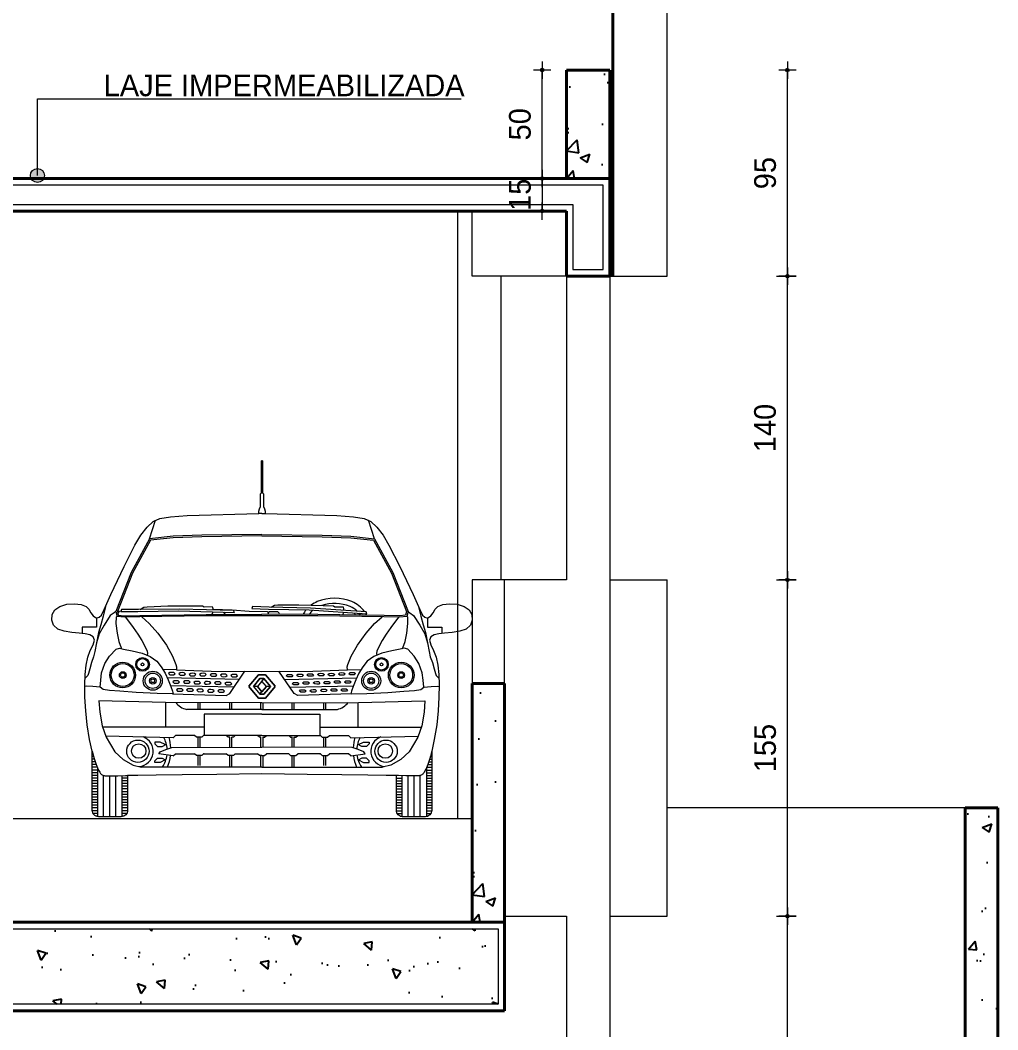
# Model space of a CAD drawing. Header units: millimetres. Extents: x 13204 to 24802, y 21209 to 40694.
# Drawn here: x 16712.8 to 17163.7, y 35731.7 to 36197.1 of the extents above; entities that cross this region are included whole.
import ezdxf

# ---------------------------------------------------------------- set-up
doc = ezdxf.new("R2010")
doc.units = ezdxf.units.MM
for name, color, linetype, lineweight in [('COTAS', 30, 'Continuous', 5), ('Esquadrias', 2, 'Continuous', 20), ('Layout', 6, 'Continuous', 15), ('Louças', 150, 'Continuous', 15), ('Meia Parede', 11, 'Continuous', 40), ('Moveis', 6, 'Continuous', 13), ('PAREDE', 1, 'Continuous', 40), ('Paredes', 1, 'Continuous', 40), ('PISO', 5, 'Continuous', 5), ('TEXTO', 4, 'Continuous', 5), ('Veiculos e pessoas', 245, 'Continuous', 0)]:
    doc.layers.add(name, color=color, linetype=linetype, lineweight=lineweight)
doc.layers.add('HACHURAS', color=8, linetype='Continuous')
doc.styles.add('LANA', font='stylu.ttf')
doc.dimstyles.new('COTA 50', dxfattribs={"dimscale": 0, "dimtxt": 10, "dimasz": 0.5, "dimexe": 1.25, "dimexo": 5, "dimgap": 5, "dimtad": 1, "dimdec": 0, "dimtxsty": 'LANA', "dimblk": 'cota', "dimcen": 2.5, "dimse2": 1, "dimclrd": 256, "dimclre": 256, "dimclrt": 256, "dimaunit": 1, "dimadec": 0, "dimazin": 0, "dimtfac": 1, "dimtdec": 0, "dimtmove": 0, "dimatfit": 3, "dimldrblk": 'DOTSMALL', "dimfxl": 5, "dimfxlon": 1, "dimtzin": 9, "dimlwd": -1, "dimlwe": -1, "dimarcsym": 0})

# ---------------------------------------------------------------- blocks, each defined once
blk = doc.blocks.new('Clio_f')
at = {"layer": 'Veiculos e pessoas', "color": 8}
for p, q in [((970.4, 1397.6), (955.4, 1397.2)), ((970.4, 1397.6), (985.5, 1397.2)), ((451.9, 1280.7), (478.6, 1367)), ((1488.9, 1280.7), (1462.2, 1367)), ((451.9, 1280.7), (367.4, 1125.2)), ((456.2, 1274.2), (373.7, 1122.3)), ((560.5, 1292.4), (451.9, 1280.7)), ((561, 1285.4), (456.2, 1274.2)), ((692.5, 1297.4), (560.5, 1292.4)), ((692.7, 1290.4), (561, 1285.4)), ((970.4, 1301.2), (692.5, 1297.4)), ((970.5, 1294.3), (692.7, 1290.4)), ((970.3, 1294.3), (1248.2, 1290.4)), ((970.4, 1301.2), (1248.4, 1297.4)), ((1248.2, 1290.4), (1379.8, 1285.4)), ((1248.4, 1297.4), (1380.3, 1292.4)), ((1379.8, 1285.4), (1484.6, 1274.2)), ((1380.3, 1292.4), (1488.9, 1280.7)), ((1484.6, 1274.2), (1567.2, 1122.3)), ((1488.9, 1280.7), (1573.5, 1125.2)), ((367.4, 1125.2), (296.3, 945.8)), ((373.7, 1122.3), (303.6, 945.3)), ((1567.2, 1122.3), (1637.2, 945.3)), ((1573.5, 1125.2), (1644.5, 945.8)), ((248.4, 967.9), (238, 924)), ((288, 939.7), (270.9, 926.7)), ((296.3, 945.8), (288, 939.7)), ((296.3, 945.8), (302.2, 922.4)), ((303.6, 945.3), (307.8, 928.8)), ((306.2, 934.8), (313.1, 946.9)), ((313.1, 946.9), (320.6, 948.3)), ((322.6, 955.4), (320, 946.2)), ((320, 946.2), (397.9, 946.2)), ((400.6, 955.4), (322.6, 955.4)), ((397.9, 946.2), (585.5, 948.8)), ((590.8, 956.7), (400.6, 955.4)), ((407.5, 927.5), (713.2, 932.5)), ((408.7, 955.5), (425, 965.2)), ((425, 965.2), (440.6, 967.2)), ((440.6, 967.2), (536, 971.1)), ((536, 971.1), (649, 971.7)), ((585.5, 948.8), (843.2, 940.9)), ((839.2, 950.1), (590.8, 956.7)), ((649, 971.7), (696.4, 971.1)), ((696.4, 971.1), (703.6, 967.8)), ((703.6, 967.8), (740.6, 968.5)), ((713.2, 932.5), (970.4, 933.2)), ((745.5, 943.9), (739.8, 932.6)), ((740.6, 968.5), (743.8, 959.4)), ((743.8, 959.4), (742.8, 952.7)), ((743.4, 956.7), (832.8, 953.7)), ((793.2, 942.4), (798.4, 932.7)), ((832.8, 953.7), (911, 947.1)), ((843.2, 940.9), (839.2, 950.1)), ((911, 947.1), (995.3, 946.1)), ((926, 968.4), (923.1, 959.2)), ((923.1, 959.2), (1001, 956.5)), ((1004, 965.7), (926, 968.4)), ((1227.6, 932.5), (970.4, 933.2)), ((995.3, 946.1), (998.9, 933.1)), ((998.9, 933.1), (1004.2, 946.1)), ((1001, 956.5), (1188.6, 952.7)), ((1194.1, 960.4), (1004, 965.7)), ((1004.2, 946.1), (1042.5, 945.6)), ((1012.1, 965.4), (1028.7, 974.6)), ((1028.7, 974.6), (1044.3, 976)), ((1042.5, 945.6), (1048.1, 938.9)), ((1044.3, 976), (1139.9, 976.6)), ((1048.1, 938.9), (1049.1, 933)), ((1139.9, 976.6), (1252.8, 973.3)), ((1188.6, 952.7), (1454.4, 935.3)), ((1450.7, 944.7), (1194.1, 960.4)), ((1533.4, 927.5), (1227.6, 932.5)), ((1252.8, 973.3), (1300.2, 971.1)), ((1300.2, 971.1), (1307.2, 967.6)), ((1307.2, 967.6), (1344.2, 966.9)), ((1348.3, 942.2), (1341.9, 930.6)), ((1344.2, 966.9), (1347.1, 957.7)), ((1347.1, 957.7), (1345.9, 951.1)), ((1395.9, 939.1), (1400.5, 929.6)), ((1454.4, 935.3), (1450.7, 944.7)), ((1637.2, 945.3), (1633.1, 928.8)), ((1644.5, 945.8), (1638.6, 922.4)), ((1644.5, 945.8), (1652.9, 939.7)), ((1652.9, 939.7), (1669.9, 926.7)), ((1692.4, 967.9), (1702.8, 924)), ((207.5, 913.9), (207.5, 872.8)), ((226.8, 884.7), (216.7, 849.3)), ((238, 924), (226.8, 884.7)), ((270.9, 926.7), (242.6, 882.2)), ((307.8, 928.8), (335, 926)), ((335, 926), (407.5, 927.5)), ((1605.8, 926), (1533.4, 927.5)), ((1633.1, 928.8), (1605.8, 926)), ((1669.9, 926.7), (1698.2, 882.2)), ((1702.8, 924), (1714, 884.7)), ((1714, 884.7), (1724.2, 849.3)), ((1733.4, 913.9), (1733.4, 872.8)), ((141.5, 872.8), (141.5, 845.1)), ((207.5, 872.8), (141.5, 872.8)), ((219.1, 843.4), (206.9, 801.3)), ((216.7, 849.3), (207, 801.6)), ((242.6, 882.2), (219.1, 843.4)), ((1698.2, 882.2), (1721.7, 843.4)), ((1721.7, 843.4), (1733.9, 801.3)), ((1724.2, 849.3), (1733.8, 801.6)), ((1733.4, 872.8), (1799.3, 872.8)), ((1799.3, 872.8), (1799.3, 845.1)), ((206.9, 801.3), (199.7, 761.6)), ((1733.9, 801.3), (1741.2, 761.6)), ((199.7, 761.6), (194, 736.5)), ((1741.2, 761.6), (1746.9, 736.5)), ((184.3, 709.8), (176.2, 681.5)), ((194, 736.5), (184.3, 709.8)), ((1746.9, 736.5), (1756.6, 709.8)), ((1756.6, 709.8), (1764.7, 681.5)), ((170.5, 660.4), (167.2, 650.7)), ((176.2, 681.5), (170.5, 660.4)), ((576.1, 677.3), (512.8, 678.9)), ((1764.7, 681.5), (1770.3, 660.4)), ((1770.3, 660.4), (1773.6, 650.7)), ((167.2, 650.7), (153.3, 637.4)), ((865.9, 632.3), (533.9, 639.4)), ((1074.9, 632.3), (1406.9, 639.4)), ((1773.6, 650.7), (1787.5, 637.4)), ((160.8, 601.4), (152.9, 600.1)), ((190.5, 600.4), (160.8, 601.4)), ((224.2, 597.6), (190.5, 600.4)), ((841.3, 596.3), (548.9, 603.4)), ((1099.5, 596.3), (1392, 603.4)), ((1716.6, 597.6), (1750.3, 600.4)), ((1750.3, 600.4), (1780.1, 601.4)), ((1780.1, 601.4), (1787.9, 600.1)), ((525.6, 526.1), (218.7, 534.4)), ((218.7, 534.4), (222.8, 481.6)), ((970.4, 525.1), (525.6, 526.1)), ((526.9, 412.8), (526.9, 526.1)), ((675.4, 494.3), (675.4, 525.8)), ((685, 494.3), (685, 525.7)), ((821.6, 494.3), (821.6, 525.4)), ((831.2, 494.3), (831.2, 525.4)), ((965.6, 494.3), (965.6, 525.1)), ((970.4, 525.1), (1415.3, 526.1)), ((975.2, 494.3), (975.2, 525.1)), ((1109.7, 494.3), (1109.7, 525.4)), ((1119.3, 494.3), (1119.3, 525.4)), ((1255.8, 494.3), (1255.8, 525.7)), ((1265.4, 494.3), (1265.4, 525.8)), ((1413.9, 412.8), (1413.9, 526.1)), ((1415.3, 526.1), (1722.1, 534.4)), ((1722.1, 534.4), (1718, 481.6)), ((222.8, 481.6), (233.2, 418.5)), ((970.4, 494.3), (622.5, 494.3)), ((703.2, 473.2), (703.2, 374.2)), ((970.4, 473.2), (703.2, 473.2)), ((970.4, 494.3), (1318.4, 494.3)), ((970.4, 473.2), (1237.6, 473.2)), ((1237.6, 473.2), (1237.6, 374.2)), ((1718, 481.6), (1707.7, 418.5)), ((233.2, 418.5), (251.9, 366.7)), ((703.2, 412.8), (235.2, 412.8)), ((561, 364.1), (571.4, 374.2)), ((659.5, 374.2), (571.4, 374.2)), ((668.1, 365.9), (659.5, 374.2)), ((692.4, 365.9), (701, 374.2)), ((703.2, 374.2), (701, 374.2)), ((970.4, 374.2), (703.2, 374.2)), ((814.2, 365.9), (805.6, 374.2)), ((838.5, 365.9), (847.1, 374.2)), ((958.3, 365.9), (949.6, 374.2)), ((970.4, 374.2), (1237.6, 374.2)), ((982.6, 365.9), (991.2, 374.2)), ((1102.3, 365.9), (1093.7, 374.2)), ((1126.6, 365.9), (1135.2, 374.2)), ((1237.6, 412.8), (1705.6, 412.8)), ((1237.6, 374.2), (1239.8, 374.2)), ((1248.4, 365.9), (1239.8, 374.2)), ((1272.8, 365.9), (1281.4, 374.2)), ((1281.4, 374.2), (1369.4, 374.2)), ((1379.8, 364.1), (1369.4, 374.2)), ((1707.7, 418.5), (1689, 366.7)), ((561, 364.1), (250, 371.8)), ((251.9, 366.7), (292.2, 298.4)), ((501.5, 343.7), (475.9, 343.7)), ((475.9, 343.7), (475.9, 335.9)), ((475.9, 335.9), (488.1, 323.7)), ((524.7, 331.9), (501.5, 343.7)), ((510.2, 324.1), (529.5, 334.4)), ((692.4, 365.9), (668.1, 365.9)), ((675.4, 319.6), (675.4, 365.9)), ((685, 319.6), (685, 365.9)), ((821.6, 365.9), (814.2, 365.9)), ((821.6, 320), (821.6, 365.9)), ((831.2, 320), (831.2, 365.9)), ((838.5, 365.9), (831.2, 365.9)), ((965.6, 365.9), (958.3, 365.9)), ((965.6, 320.3), (965.6, 365.9)), ((975.2, 320.3), (975.2, 365.9)), ((975.2, 365.9), (982.6, 365.9)), ((1102.3, 365.9), (1109.7, 365.9)), ((1109.7, 320), (1109.7, 365.9)), ((1119.3, 320), (1119.3, 365.9)), ((1119.3, 365.9), (1126.6, 365.9)), ((1248.4, 365.9), (1272.8, 365.9)), ((1255.8, 319.6), (1255.8, 365.9)), ((1265.4, 319.6), (1265.4, 365.9)), ((1379.8, 364.1), (1690.8, 371.8)), ((1430.6, 324.1), (1411.3, 334.4)), ((1416.1, 331.9), (1439.3, 343.7)), ((1439.3, 343.7), (1465, 343.7)), ((1465, 335.9), (1452.8, 323.7)), ((1465, 343.7), (1465, 335.9)), ((1689, 366.7), (1648.6, 298.4)), ((187.5, 301.8), (190.4, 290.5)), ((190.5, 290.1), (187.5, 290.1)), ((190.4, 290.5), (193.5, 279.4)), ((193.5, 279.4), (196.6, 268.8)), ((292.2, 298.4), (329.5, 264.2)), ((488.1, 323.7), (510.2, 324.1)), ((494.2, 289.1), (500.8, 298.5)), ((560.4, 280.5), (494.2, 289.1)), ((500.8, 298.5), (527.4, 309.8)), ((527.4, 309.8), (554.7, 319.3)), ((554.7, 319.3), (970.4, 320.3)), ((560.4, 280.5), (571.9, 290.2)), ((571.9, 290.2), (659.5, 290.2)), ((668.1, 281.9), (659.5, 290.2)), ((692.4, 281.9), (668.1, 281.9)), ((675.4, 235.6), (675.4, 281.9)), ((685, 235.7), (685, 281.9)), ((692.4, 281.9), (701, 290.2)), ((703.2, 290.2), (701, 290.2)), ((701, 290.2), (805.6, 290.2)), ((814.2, 281.9), (805.6, 290.2)), ((838.5, 281.9), (814.2, 281.9)), ((821.6, 228.9), (821.6, 281.9)), ((831.2, 228.9), (831.2, 281.9)), ((838.5, 281.9), (847.1, 290.2)), ((847.1, 290.2), (949.6, 290.2)), ((958.3, 281.9), (949.6, 290.2)), ((970.4, 281.9), (958.3, 281.9)), ((965.6, 228.9), (965.6, 281.9)), ((1386.2, 319.3), (970.4, 320.3)), ((970.4, 281.9), (982.6, 281.9)), ((975.2, 228.9), (975.2, 281.9)), ((982.6, 281.9), (991.2, 290.2)), ((1093.7, 290.2), (991.2, 290.2)), ((1102.3, 281.9), (1093.7, 290.2)), ((1102.3, 281.9), (1126.6, 281.9)), ((1109.7, 228.9), (1109.7, 281.9)), ((1119.3, 228.9), (1119.3, 281.9)), ((1126.6, 281.9), (1135.2, 290.2)), ((1239.8, 290.2), (1135.2, 290.2)), ((1237.6, 290.2), (1239.8, 290.2)), ((1248.4, 281.9), (1239.8, 290.2)), ((1248.4, 281.9), (1272.8, 281.9)), ((1255.8, 235.7), (1255.8, 281.9)), ((1265.4, 235.6), (1265.4, 281.9)), ((1272.8, 281.9), (1281.4, 290.2)), ((1368.9, 290.2), (1281.4, 290.2)), ((1380.5, 280.5), (1368.9, 290.2)), ((1380.5, 280.5), (1446.6, 289.1)), ((1413.5, 309.8), (1386.2, 319.3)), ((1440, 298.5), (1413.5, 309.8)), ((1452.8, 323.7), (1430.6, 324.1)), ((1446.6, 289.1), (1440, 298.5)), ((1648.6, 298.4), (1611.3, 264.2)), ((1747.3, 279.4), (1744.2, 268.8)), ((1750.4, 290.5), (1747.3, 279.4)), ((1750.3, 290.1), (1753.3, 290.1)), ((1753.3, 301.8), (1750.4, 290.5)), ((194, 277.6), (187.5, 277.6)), ((197.8, 265.1), (187.5, 265.1)), ((201.9, 252.6), (187.5, 252.6)), ((206.3, 240.1), (187.5, 240.1)), ((196.6, 268.8), (199.8, 258.9)), ((199.8, 258.9), (202.9, 249.5)), ((202.9, 249.5), (206, 240.8)), ((206, 240.8), (209, 232.9)), ((209, 232.9), (211.9, 225.7)), ((329.5, 264.2), (376.2, 237.3)), ((376.2, 237.3), (415.2, 228.9)), ((475.9, 257.9), (488.1, 270.1)), ((475.9, 250.1), (475.9, 257.9)), ((501.5, 250.1), (475.9, 250.1)), ((488.1, 270.1), (510.2, 269.6)), ((524.7, 261.9), (501.5, 250.1)), ((510.2, 269.6), (527.2, 260.6)), ((1430.6, 269.6), (1413.7, 260.6)), ((1416.1, 261.9), (1439.3, 250.1)), ((1452.8, 270.1), (1430.6, 269.6)), ((1439.3, 250.1), (1465, 250.1)), ((1465, 257.9), (1452.8, 270.1)), ((1465, 250.1), (1465, 257.9)), ((1564.7, 237.3), (1525.6, 228.9)), ((1611.3, 264.2), (1564.7, 237.3)), ((1731.8, 232.9), (1728.9, 225.7)), ((1734.8, 240.8), (1731.8, 232.9)), ((1734.5, 240.1), (1753.3, 240.1)), ((1737.9, 249.5), (1734.8, 240.8)), ((1741, 258.9), (1737.9, 249.5)), ((1738.9, 252.6), (1753.3, 252.6)), ((1744.2, 268.8), (1741, 258.9)), ((1743, 265.1), (1753.3, 265.1)), ((1746.8, 277.6), (1753.3, 277.6)), ((211.2, 227.6), (187.5, 227.6)), ((211.9, 215.1), (187.5, 215.1)), ((211.9, 202.6), (187.5, 202.6)), ((211.9, 190.1), (187.5, 190.1)), ((211.9, 225.7), (211.9, 0.3)), ((211.9, 225.7), (214.7, 219.3)), ((214.7, 219.3), (217.2, 213.8)), ((217.2, 213.8), (219.6, 209)), ((219.6, 209), (221.9, 204.9)), ((221.9, 204.9), (224.2, 201.5)), ((224.2, 201.5), (226.4, 198.6)), ((226.4, 198.6), (228.6, 196.2)), ((228.6, 196.2), (230.9, 194.2)), ((230.9, 194.2), (233.3, 192.6)), ((233.3, 192.6), (235.8, 191.2)), ((235.8, 191.2), (238.7, 190.1)), ((238.7, 190.1), (242.1, 189.3)), ((240.1, 0), (240.1, 189.8)), ((242.1, 189.3), (246.3, 188.6)), ((246.3, 188.6), (251.4, 188.2)), ((251.4, 188.2), (257.6, 188)), ((257.6, 188), (265.1, 187.9)), ((265.1, 187.9), (274.2, 188)), ((268.4, 0), (268.4, 187.9)), ((274.2, 188), (286.1, 188.2)), ((286.1, 188.2), (306.3, 188.6)), ((296.6, 0), (296.6, 188.4)), ((306.3, 188.6), (341.3, 189.3)), ((324.8, 189), (324.8, 0.2)), ((341.3, 189.3), (350.4, 189.4)), ((970.4, 228.9), (415.2, 228.9)), ((970.4, 228.9), (1525.6, 228.9)), ((1599.5, 189.3), (1590.4, 189.4)), ((1634.6, 188.6), (1599.5, 189.3)), ((1616, 189), (1616, 0.2)), ((1654.8, 188.2), (1634.6, 188.6)), ((1644.2, 0), (1644.2, 188.4)), ((1666.6, 188), (1654.8, 188.2)), ((1675.7, 187.9), (1666.6, 188)), ((1672.5, 0), (1672.5, 187.9)), ((1683.3, 188), (1675.7, 187.9)), ((1689.5, 188.2), (1683.3, 188)), ((1694.6, 188.6), (1689.5, 188.2)), ((1698.7, 189.3), (1694.6, 188.6)), ((1702.1, 190.1), (1698.7, 189.3)), ((1700.7, 0), (1700.7, 189.8)), ((1705, 191.2), (1702.1, 190.1)), ((1707.6, 192.6), (1705, 191.2)), ((1709.9, 194.2), (1707.6, 192.6)), ((1712.2, 196.2), (1709.9, 194.2)), ((1714.4, 198.6), (1712.2, 196.2)), ((1716.7, 201.5), (1714.4, 198.6)), ((1718.9, 204.9), (1716.7, 201.5)), ((1721.2, 209), (1718.9, 204.9)), ((1723.6, 213.8), (1721.2, 209)), ((1726.2, 219.3), (1723.6, 213.8)), ((1728.9, 225.7), (1726.2, 219.3)), ((1728.9, 225.7), (1728.9, 0.3)), ((1728.9, 215.1), (1753.3, 215.1)), ((1728.9, 202.6), (1753.3, 202.6)), ((1728.9, 190.1), (1753.3, 190.1)), ((1729.7, 227.6), (1753.3, 227.6)), ((211.9, 177.6), (187.5, 177.6)), ((211.9, 165.1), (187.5, 165.1)), ((211.9, 152.6), (187.5, 152.6)), ((211.9, 140.1), (187.5, 140.1)), ((350.4, 177.6), (324.8, 177.6)), ((350.4, 165.1), (324.8, 165.1)), ((350.4, 152.6), (324.8, 152.6)), ((350.4, 140.1), (324.8, 140.1)), ((1590.4, 177.6), (1616, 177.6)), ((1590.4, 165.1), (1616, 165.1)), ((1590.4, 152.6), (1616, 152.6)), ((1590.4, 140.1), (1616, 140.1)), ((1728.9, 177.6), (1753.3, 177.6)), ((1728.9, 165.1), (1753.3, 165.1)), ((1728.9, 152.6), (1753.3, 152.6)), ((1728.9, 140.1), (1753.3, 140.1)), ((211.9, 127.6), (187.5, 127.6)), ((211.9, 115.1), (187.5, 115.1)), ((211.9, 102.6), (187.5, 102.6)), ((350.4, 127.6), (324.8, 127.6)), ((350.4, 115.1), (324.8, 115.1)), ((350.4, 102.6), (324.8, 102.6)), ((1590.4, 127.6), (1616, 127.6)), ((1590.4, 115.1), (1616, 115.1)), ((1590.4, 102.6), (1616, 102.6)), ((1728.9, 127.6), (1753.3, 127.6)), ((1728.9, 115.1), (1753.3, 115.1)), ((1728.9, 102.6), (1753.3, 102.6)), ((211.9, 90.1), (187.5, 90.1)), ((211.9, 77.6), (187.5, 77.6)), ((211.9, 65.1), (187.5, 65.1)), ((211.9, 52.6), (187.5, 52.6)), ((350.4, 90.1), (324.8, 90.1)), ((350.4, 77.6), (324.8, 77.6)), ((350.4, 65.1), (324.8, 65.1)), ((350.4, 52.6), (324.8, 52.6)), ((1590.4, 90.1), (1616, 90.1)), ((1590.4, 77.6), (1616, 77.6)), ((1590.4, 65.1), (1616, 65.1)), ((1590.4, 52.6), (1616, 52.6)), ((1728.9, 90.1), (1753.3, 90.1)), ((1728.9, 77.6), (1753.3, 77.6)), ((1728.9, 65.1), (1753.3, 65.1)), ((1728.9, 52.6), (1753.3, 52.6)), ((211.9, 40.1), (187.5, 40.1)), ((211.9, 27.6), (187.5, 27.6)), ((211.9, 15.1), (190.9, 15.1)), ((211.9, 2.6), (204.4, 2.6)), ((350.4, 40.1), (324.8, 40.1)), ((350.4, 27.6), (324.8, 27.6)), ((347, 15.1), (324.8, 15.1)), ((333.6, 2.6), (324.8, 2.6)), ((1590.4, 40.1), (1616, 40.1)), ((1590.4, 27.6), (1616, 27.6)), ((1593.9, 15.1), (1616, 15.1)), ((1607.3, 2.6), (1616, 2.6)), ((1728.9, 40.1), (1753.3, 40.1)), ((1728.9, 27.6), (1753.3, 27.6)), ((1728.9, 15.1), (1749.9, 15.1)), ((1728.9, 2.6), (1736.5, 2.6))]:
    blk.add_line(p, q, dxfattribs=at)
at = {"layer": 'Veiculos e pessoas'}
blk.add_lwpolyline([(1619.1, 0, -0.414214), (1590.4, 28.7), (1590.4, 189.4), (1543, 190.2), (1458.4, 191.4), (1339.1, 193), (1178.7, 194.9), (970.4, 197.3), (762.2, 194.9), (601.7, 193), (482.5, 191.4), (397.9, 190.2), (350.4, 189.4), (350.4, 28.7, -0.414214), (321.7, 0), (216.2, 0, -0.414214), (187.5, 28.7), (187.5, 301.8), (175.6, 356.3), (164.4, 423.6), (157.4, 487.8), (154, 550.5), (152.9, 607.1), (154.3, 655.8), (159.5, 698.7), (167.6, 735.5), (178.6, 766.5), (191.5, 792.6), (197.6, 813.6), (192.1, 828.9), (176.4, 838.2), (154.9, 843.2), (127.9, 846.2), (93.5, 849.1), (58, 854.4), (28.5, 864.8), (9.1, 882.6), (0.5, 906.2), (2.3, 931.3), (14.3, 952.7), (38, 968.9), (70.8, 979), (105.7, 981.4), (136.8, 977.8), (159.4, 969.3), (171.6, 955.9), (181.4, 940.1), (192.3, 925.8), (202.2, 917.6), (211, 916), (219.8, 919.5), (229.7, 928.8), (242.9, 954.9), (273.8, 1024.7), (335.3, 1152.4), (384.8, 1251.7), (411.2, 1296.9), (440.7, 1334.2), (468.9, 1361.1), (499.4, 1374.5), (548.2, 1382.6), (625.5, 1388.6), (955.4, 1397.2), (955.4, 1408.6), (959.2, 1418.4), (963, 1429.2), (963.5, 1487.7), (967.8, 1492.5), (968.4, 1640.2), (970.4, 1641.9), (972.5, 1640.2), (973, 1492.5), (977.3, 1487.7), (977.9, 1429.2), (981.7, 1418.4), (985.5, 1408.6), (985.5, 1397.2), (1315.3, 1388.6), (1392.6, 1382.6), (1441.4, 1374.5), (1472, 1361.1), (1500.2, 1334.2), (1529.6, 1296.9), (1556.1, 1251.7), (1605.6, 1152.4), (1667.1, 1024.7), (1698, 954.9), (1711.1, 928.8), (1721, 919.5), (1729.8, 916), (1738.6, 917.6), (1748.5, 925.8), (1759.5, 940.1), (1769.2, 955.9), (1781.4, 969.3), (1804, 977.8), (1835.1, 981.4), (1870, 979), (1902.9, 968.9), (1926.6, 952.7), (1938.6, 931.3), (1940.3, 906.2), (1931.7, 882.6), (1912.4, 864.8), (1882.8, 854.4), (1847.4, 849.1), (1812.9, 846.2), (1785.9, 843.2), (1764.4, 838.2), (1748.8, 828.9), (1743.3, 813.6), (1749.4, 792.6), (1762.2, 766.5), (1773.2, 735.5), (1781.3, 698.7), (1786.5, 655.8), (1787.9, 607.1), (1786.8, 550.5), (1783.4, 487.8), (1776.4, 423.6), (1765.3, 356.3), (1753.3, 301.8), (1753.3, 28.7, -0.414214), (1724.6, 0)], format="xyb", close=True, dxfattribs=at)
at = {"layer": 'Veiculos e pessoas', "color": 8}
for points in [[(1618.5, 774.3), (1620.4, 778.2), (1630.7, 807.6), (1638.8, 845.2), (1643.9, 890.1), (1642.5, 919.5), (1638.6, 922.4), (1606.1, 919.1), (1533.2, 920.5), (1227.5, 925.5), (970.4, 926.3), (713.3, 925.5), (407.6, 920.5), (334.8, 919.1), (302.2, 922.4), (298.3, 919.5), (296.9, 890.1), (302, 845.2), (310.1, 807.6), (320.5, 778.2), (322.3, 774.3)], [(340.8, 919.2), (375.7, 872.4), (397.8, 841.5), (416.2, 811.3), (430.2, 785.5), (440.5, 763.5), (442.8, 751.7), (441.3, 744.3)], [(416.3, 920.7), (450.9, 890.1), (489.9, 845.9), (530.4, 790.7), (558.4, 739.9), (573.9, 701.6), (576.8, 689.9), (576.1, 677.3), (736.1, 670.7), (970.4, 669.8), (1204.8, 670.7), (1364.7, 677.3), (1364, 689.9), (1366.9, 701.6), (1382.4, 739.9), (1410.4, 790.7), (1450.9, 845.9), (1490, 890.1), (1524.5, 920.7)], [(1600, 919.2), (1565.1, 872.4), (1543, 841.5), (1524.6, 811.3), (1510.6, 785.5), (1500.3, 763.5), (1498.1, 751.7), (1499.6, 744.3)], [(558.1, 565.6), (487.3, 567.6), (390.4, 572.7), (315.5, 577.8), (266.8, 581.8), (237.3, 586.3), (224.2, 597.6), (227.1, 629.3), (231, 662.2), (246.4, 705.3), (267.9, 739.2), (297.9, 772.7), (313.8, 776.1), (332.5, 772.1), (371.6, 763.6), (417.6, 754), (455, 738.1), (485.6, 717.2), (505.4, 690.5), (523.7, 661.6), (538.2, 630.2), (550.4, 599.6), (557, 579.1), (561, 565.6)], [(1382.8, 565.6), (1453.5, 567.6), (1550.5, 572.7), (1625.3, 577.8), (1674.1, 581.8), (1703.6, 586.3), (1716.6, 597.6), (1713.8, 629.3), (1709.8, 662.2), (1694.5, 705.3), (1673, 739.2), (1642.9, 772.7), (1627, 776.1), (1608.3, 772.1), (1569.2, 763.6), (1523.3, 754), (1485.8, 738.1), (1455.2, 717.2), (1435.4, 690.5), (1417.1, 661.6), (1402.7, 630.2), (1390.4, 599.6), (1383.9, 579.1), (1379.8, 565.6)], [(558.1, 565.6), (805.4, 558.5), (821.6, 567.7), (891.9, 670.1)], [(986.7, 654.4), (954.2, 654.4), (909.9, 600.8), (954.2, 654.4), (986.7, 654.4), (1030.9, 600.8), (986.7, 654.4)], [(1382.8, 565.6), (1135.5, 558.5), (1119.2, 567.7), (1048.9, 670.1)], [(1364.7, 677.3), (1428, 678.9)], [(1007.8, 600.5), (990.9, 600.5), (970.4, 625.3), (950, 600.5), (931.7, 600.5), (961.3, 564.7), (979.5, 564.7), (1009.1, 600.5), (979.5, 636.4), (1009.1, 600.5), (990.9, 600.5), (970.4, 625.3)], [(931.7, 600.5), (961.3, 636.4), (931.7, 600.5), (961.3, 564.7)], [(979.5, 636.4), (961.3, 636.4), (979.5, 636.4), (950, 600.5), (970.4, 575.7)], [(986.7, 546.6), (954.2, 546.6), (909.9, 600.2), (954.2, 546.6), (986.7, 546.6), (1030.9, 600.2), (986.7, 546.6)], [(1009.1, 600.5), (979.5, 564.7), (961.3, 564.7), (990.9, 600.5), (970.4, 575.7), (950, 600.5), (933.1, 600.5)]]:
    blk.add_lwpolyline(points, dxfattribs=at)
for points in [[(570.1, 658.6), (564.2, 664.2), (555.1, 664.9), (545.9, 664.7), (539.2, 659.7), (544.7, 653.6), (553.9, 653.1), (563.1, 653.7)], [(617.8, 657.5), (611.9, 663.1), (602.7, 663.8), (593.5, 663.6), (586.8, 658.7), (592.4, 652.6), (601.5, 652), (610.7, 652.7)], [(665.9, 654.6), (660, 660.1), (650.9, 660.8), (641.7, 660.6), (635, 655.7), (640.5, 649.6), (649.7, 649.1), (658.9, 649.7)], [(713.6, 654.6), (707.7, 660.1), (698.5, 660.8), (689.3, 660.6), (682.6, 655.7), (688.1, 649.6), (697.3, 649.1), (706.5, 649.7)], [(763, 652.6), (757.1, 658.2), (747.9, 658.9), (738.7, 658.7), (732.1, 653.7), (737.6, 647.7), (746.8, 647.1), (755.9, 647.7)], [(810.2, 650.7), (804.3, 656.3), (795.2, 657), (786, 656.8), (779.3, 651.8), (784.8, 645.7), (794, 645.2), (803.1, 645.8)], [(858.3, 649.6), (852.4, 655.2), (843.2, 655.9), (834, 655.7), (827.3, 650.8), (832.9, 644.7), (842, 644.1), (851.2, 644.8)], [(1082.5, 649.6), (1088.5, 655.2), (1097.6, 655.9), (1106.8, 655.7), (1113.5, 650.8), (1108, 644.7), (1098.8, 644.1), (1089.6, 644.8)], [(1130.6, 650.7), (1136.5, 656.3), (1145.7, 657), (1154.9, 656.8), (1161.6, 651.8), (1156, 645.7), (1146.9, 645.2), (1137.7, 645.8)], [(1177.8, 652.6), (1183.7, 658.2), (1192.9, 658.9), (1202.1, 658.7), (1208.8, 653.7), (1203.3, 647.7), (1194.1, 647.1), (1184.9, 647.7)], [(1227.3, 654.6), (1233.2, 660.1), (1242.3, 660.8), (1251.5, 660.6), (1258.2, 655.7), (1252.7, 649.6), (1243.5, 649.1), (1234.3, 649.7)], [(1274.9, 654.6), (1280.8, 660.1), (1290, 660.8), (1299.2, 660.6), (1305.9, 655.7), (1300.3, 649.6), (1291.2, 649.1), (1282, 649.7)], [(1323.1, 657.5), (1329, 663.1), (1338.1, 663.8), (1347.3, 663.6), (1354, 658.7), (1348.5, 652.6), (1339.3, 652), (1330.1, 652.7)], [(1370.7, 658.6), (1376.6, 664.2), (1385.8, 664.9), (1395, 664.7), (1401.7, 659.7), (1396.1, 653.6), (1386.9, 653.1), (1377.8, 653.7)], [(590.1, 620.6), (584.2, 626.1), (575.1, 626.8), (565.9, 626.6), (559.2, 621.7), (564.7, 615.6), (573.9, 615.1), (583.1, 615.7)], [(639, 620.5), (633.1, 626), (623.9, 626.8), (614.7, 626.5), (608, 621.6), (613.6, 615.5), (622.8, 615), (631.9, 615.6)], [(686.6, 617.1), (680.7, 622.6), (671.6, 623.4), (662.4, 623.1), (655.7, 618.2), (661.2, 612.1), (670.4, 611.6), (679.6, 612.2)], [(734.3, 616.4), (728.4, 622), (719.2, 622.7), (710, 622.5), (703.3, 617.5), (708.9, 611.4), (718, 610.9), (727.2, 611.5)], [(782.8, 615.7), (776.8, 621.2), (767.7, 622), (758.5, 621.7), (751.8, 616.8), (757.3, 610.7), (766.5, 610.2), (775.7, 610.8)], [(830.7, 612.6), (824.8, 618.2), (815.7, 618.9), (806.5, 618.7), (799.8, 613.7), (805.3, 607.7), (814.5, 607.1), (823.7, 607.7)], [(1110.1, 612.6), (1116, 618.2), (1125.2, 618.9), (1134.4, 618.7), (1141.1, 613.7), (1135.5, 607.7), (1126.4, 607.1), (1117.2, 607.7)], [(1158.1, 615.7), (1164, 621.2), (1173.2, 622), (1182.4, 621.7), (1189, 616.8), (1183.5, 610.7), (1174.3, 610.2), (1165.2, 610.8)], [(1206.6, 616.4), (1212.5, 622), (1221.6, 622.7), (1230.8, 622.5), (1237.5, 617.5), (1232, 611.4), (1222.8, 610.9), (1213.6, 611.5)], [(1254.2, 617.1), (1260.1, 622.6), (1269.3, 623.4), (1278.5, 623.1), (1285.2, 618.2), (1279.6, 612.1), (1270.4, 611.6), (1261.3, 612.2)], [(1301.8, 620.5), (1307.7, 626), (1316.9, 626.8), (1326.1, 626.5), (1332.8, 621.6), (1327.3, 615.5), (1318.1, 615), (1308.9, 615.6)], [(1350.7, 620.6), (1356.6, 626.1), (1365.8, 626.8), (1375, 626.6), (1381.7, 621.7), (1376.1, 615.6), (1367, 615.1), (1357.8, 615.7)], [(606.7, 583.3), (600.8, 588.9), (591.6, 589.6), (582.4, 589.4), (575.7, 584.4), (581.3, 578.4), (590.4, 577.8), (599.6, 578.4)], [(654, 583.3), (648.1, 588.9), (638.9, 589.6), (629.7, 589.4), (623, 584.4), (628.6, 578.4), (637.7, 577.8), (646.9, 578.4)], [(700.9, 581.6), (695, 587.2), (685.9, 587.9), (676.7, 587.7), (670, 582.7), (675.5, 576.7), (684.7, 576.1), (693.9, 576.7)], [(749.7, 579.3), (743.8, 584.9), (734.7, 585.6), (725.5, 585.4), (718.8, 580.4), (724.3, 574.3), (733.5, 573.8), (742.7, 574.4)], [(798.1, 578.6), (792.2, 584.2), (783, 584.9), (773.8, 584.7), (767.1, 579.7), (772.6, 573.7), (781.8, 573.1), (791, 573.7)], [(1142.8, 578.6), (1148.7, 584.2), (1157.8, 584.9), (1167, 584.7), (1173.7, 579.7), (1168.2, 573.7), (1159, 573.1), (1149.8, 573.7)], [(1191.1, 579.3), (1197, 584.9), (1206.2, 585.6), (1215.4, 585.4), (1222.1, 580.4), (1216.5, 574.3), (1207.3, 573.8), (1198.2, 574.4)], [(1239.9, 581.6), (1245.8, 587.2), (1255, 587.9), (1264.2, 587.7), (1270.9, 582.7), (1265.3, 576.7), (1256.1, 576.1), (1247, 576.7)], [(1286.8, 583.3), (1292.8, 588.9), (1301.9, 589.6), (1311.1, 589.4), (1317.8, 584.4), (1312.3, 578.4), (1303.1, 577.8), (1293.9, 578.4)], [(1334.1, 583.3), (1340, 588.9), (1349.2, 589.6), (1358.4, 589.4), (1365.1, 584.4), (1359.6, 578.4), (1350.4, 577.8), (1341.2, 578.4)]]:
    blk.add_lwpolyline(points, close=True, dxfattribs=at)
for centre, radius in [((328.2, 652.7), 59.3), ((328.2, 652.7), 52.7), ((419.5, 701.9), 31.6), ((419.5, 701.9), 26.4), ((419.5, 701.9), 6.47), ((1521.3, 701.9), 31.6), ((1521.3, 701.9), 26.4), ((1521.3, 701.9), 6.47), ((1612.6, 652.7), 59.3), ((1612.6, 652.7), 52.7), ((328.2, 652.7), 15.5), ((328.2, 652.7), 10.3), ((466.7, 626.4), 43.9), ((466.7, 626.4), 35.1), ((1474.2, 626.4), 43.9), ((1474.2, 626.4), 35.1), ((1612.6, 652.7), 15.5), ((1612.6, 652.7), 10.3), ((466.7, 626.4), 15.3), ((466.7, 626.4), 8.75), ((1474.2, 626.4), 15.3), ((1474.2, 626.4), 8.75), ((398.3, 301.4), 51.7), ((401.8, 302.4), 33.4), ((1542.6, 301.4), 51.7), ((1539, 302.4), 33.4)]:
    blk.add_circle(centre, radius, dxfattribs=at)
for centre, radius, start, end in [((1272.6, 873.4), 126.7, 111.7013, 126.7452), ((1305.6, 790.6), 215.9, 68.2987, 111.7013), ((1305.6, 790.6), 192, 68.2987, 107.6987), ((1338.6, 873.4), 126.7, 34.4828, 68.2987), ((1272.6, 873.4), 126.7, 141.1238, 152.1321), ((1272.6, 873.4), 102.8, 130.579, 144.8903), ((1338.6, 873.4), 102.8, 45.8096, 68.2987), ((1338.6, 873.4), 102.8, 32.8604, 38.6308), ((1338.6, 873.4), 126.7, 25.9014, 29.4232), ((643.6, 582.2), 90.4, 218.422, 256.5017), ((1297.3, 582.2), 90.4, 283.4983, 321.578), ((398.3, 301.4), 70.2, 274.5531, 70.4688), ((401.6, 301.5), 132.1, 4.4802, 28.8415), ((339.4, 306.8), 210.6, 2.9295, 15.9266), ((1601.4, 306.8), 210.6, 164.0734, 177.0705), ((1539.2, 301.5), 132.1, 151.1585, 175.5198), ((1542.6, 301.4), 70.2, 109.5312, 265.4469), ((401.6, 301.5), 132.1, 326.6485, 352.4315), ((339.4, 306.8), 210.6, 338.2752, 353.2318), ((1601.4, 306.8), 210.6, 186.7682, 201.7248), ((1539.2, 301.5), 132.1, 187.5685, 213.3515)]:
    blk.add_arc(centre, radius, start, end, dxfattribs=at)
blk = doc.blocks.new('cota')
at = {"layer": 'COTAS'}
blk.add_hatch(color=256, dxfattribs=at).paths.add_polyline_path([(-1.6, 0, 1), (1.6, 0, 1)])
for points in [[(-1.6, 0), (-8, 0)], [(0, 1.6), (0, 8)], [(8, 0), (1.6, 0)], [(0, -8), (0, -1.6)]]:
    blk.add_lwpolyline(points, dxfattribs=at)
blk.add_circle((0, 0), 1.6, dxfattribs=at)
blk = doc.blocks.new('*D764')
at = {"layer": 'COTAS', "transparency": 16777216}
for p, q in [((16953.54, 36124.6), (16953.54, 36173.6)), ((16958.54, 36124.1), (16952.29, 36124.1))]:
    blk.add_line(p, q, dxfattribs=at)
at = {"layer": 'Defpoints', "color": 0, "transparency": 16777216}
for p in [(16953.54, 36174.1), (16964.68, 36174.1), (16964.68, 36124.1)]:
    blk.add_point(p, dxfattribs=at)
at = {"layer": 'COTAS', "transparency": 16777216, "xscale": 0.5, "yscale": 0.5, "zscale": 0.5}
for p, rotation in [((16953.54, 36174.1), 90), ((16953.54, 36124.1), 270)]:
    blk.add_blockref('cota', p, dxfattribs=dict(at, rotation=rotation))
at = {"layer": 'COTAS', "transparency": 16777216, "insert": (16943.29, 36149.1), "char_height": 10, "attachment_point": 5, "rotation": 90, "style": 'LANA'}
blk.add_mtext('50', dxfattribs=at)
blk = doc.blocks.new('_DotSmall')
at = {"layer": 'PAREDE', "color": 0, "const_width": 0.5}
blk.add_lwpolyline([(-0.0625, 0, 1), (0.0625, 0, 1)], format="xyb", close=True, dxfattribs=at)
blk = doc.blocks.new('*D766')
at = {"layer": 'COTAS', "transparency": 16777216}
for p, q in [((17066.6, 35534.6), (17066.6, 35783.6)), ((17061.6, 35534.1), (17067.85, 35534.1))]:
    blk.add_line(p, q, dxfattribs=at)
at = {"layer": 'Defpoints', "color": 0, "transparency": 16777216}
for p in [(17011.18, 35784.1), (17066.6, 35784.1), (16984.68, 35534.1)]:
    blk.add_point(p, dxfattribs=at)
at = {"layer": 'COTAS', "transparency": 16777216, "xscale": 0.5, "yscale": 0.5, "zscale": 0.5}
for p, rotation in [((17066.6, 35784.1), 90), ((17066.6, 35534.1), 270)]:
    blk.add_blockref('cota', p, dxfattribs=dict(at, rotation=rotation))
at = {"layer": 'COTAS', "transparency": 16777216, "insert": (17056.35, 35659.1), "char_height": 10, "attachment_point": 5, "rotation": 90, "style": 'LANA'}
blk.add_mtext('250', dxfattribs=at)
blk = doc.blocks.new('*D767')
at = {"layer": 'COTAS', "transparency": 16777216}
for p, q in [((17066.6, 35784.6), (17066.6, 35938.6)), ((17061.6, 35784.1), (17067.85, 35784.1))]:
    blk.add_line(p, q, dxfattribs=at)
at = {"layer": 'Defpoints', "color": 0, "transparency": 16777216}
for p in [(17011.18, 35939.1), (17066.6, 35939.1), (17011.18, 35784.1)]:
    blk.add_point(p, dxfattribs=at)
at = {"layer": 'COTAS', "transparency": 16777216, "xscale": 0.5, "yscale": 0.5, "zscale": 0.5}
for p, rotation in [((17066.6, 35939.1), 90), ((17066.6, 35784.1), 270)]:
    blk.add_blockref('cota', p, dxfattribs=dict(at, rotation=rotation))
at = {"layer": 'COTAS', "transparency": 16777216, "insert": (17056.39, 35861.6), "char_height": 10, "attachment_point": 5, "rotation": 90, "style": 'LANA'}
blk.add_mtext('155', dxfattribs=at)
blk = doc.blocks.new('*D768')
at = {"layer": 'COTAS', "transparency": 16777216}
for p, q in [((17066.6, 35939.6), (17066.6, 36078.6)), ((17061.6, 35939.1), (17067.85, 35939.1))]:
    blk.add_line(p, q, dxfattribs=at)
at = {"layer": 'Defpoints', "color": 0, "transparency": 16777216}
for p in [(17011.18, 36079.1), (17066.6, 36079.1), (17011.18, 35939.1)]:
    blk.add_point(p, dxfattribs=at)
at = {"layer": 'COTAS', "transparency": 16777216, "xscale": 0.5, "yscale": 0.5, "zscale": 0.5}
for p, rotation in [((17066.6, 36079.1), 90), ((17066.6, 35939.1), 270)]:
    blk.add_blockref('cota', p, dxfattribs=dict(at, rotation=rotation))
at = {"layer": 'COTAS', "transparency": 16777216, "insert": (17056.34, 36009.1), "char_height": 10, "attachment_point": 5, "rotation": 90, "style": 'LANA'}
blk.add_mtext('140', dxfattribs=at)
blk = doc.blocks.new('*D769')
at = {"layer": 'COTAS', "transparency": 16777216}
for p, q in [((17066.6, 36079.6), (17066.6, 36173.6)), ((17061.6, 36079.1), (17067.85, 36079.1))]:
    blk.add_line(p, q, dxfattribs=at)
at = {"layer": 'Defpoints', "color": 0, "transparency": 16777216}
for p in [(16984.68, 36174.1), (17066.6, 36174.1), (17011.18, 36079.1)]:
    blk.add_point(p, dxfattribs=at)
at = {"layer": 'COTAS', "transparency": 16777216, "xscale": 0.5, "yscale": 0.5, "zscale": 0.5}
for p, rotation in [((17066.6, 36174.1), 90), ((17066.6, 36079.1), 270)]:
    blk.add_blockref('cota', p, dxfattribs=dict(at, rotation=rotation))
at = {"layer": 'COTAS', "transparency": 16777216, "insert": (17056.39, 36126.6), "char_height": 10, "attachment_point": 5, "rotation": 90, "style": 'LANA'}
blk.add_mtext('95', dxfattribs=at)
blk = doc.blocks.new('*D770')
at = {"layer": 'COTAS', "transparency": 16777216}
for p, q in [((16958.54, 36124.1), (16952.29, 36124.1)), ((16953.54, 36123.6), (16953.54, 36109.6))]:
    blk.add_line(p, q, dxfattribs=at)
at = {"layer": 'Defpoints', "color": 0, "transparency": 16777216}
for p in [(16984.68, 36124.1), (16953.54, 36109.1), (16964.68, 36109.1)]:
    blk.add_point(p, dxfattribs=at)
at = {"layer": 'COTAS', "transparency": 16777216, "xscale": 0.5, "yscale": 0.5, "zscale": 0.5}
for p, rotation in [((16953.54, 36124.1), 90), ((16953.54, 36109.1), 270)]:
    blk.add_blockref('cota', p, dxfattribs=dict(at, rotation=rotation))
at = {"layer": 'COTAS', "transparency": 16777216, "insert": (16943.32, 36116.6), "char_height": 10, "attachment_point": 5, "rotation": 90, "style": 'LANA'}
blk.add_mtext('15', dxfattribs=at)

msp = doc.modelspace()

# ---------------------------------------------------------------- hatches: boundary and pattern name
at = {"layer": 'HACHURAS'}
h = msp.add_hatch(dxfattribs=at)
h.set_pattern_fill('AR-CONC', color=256, scale=0.25, style=0)
h.set_pattern_definition([(50, (16964.678, 36124.096), (45.546, -3.985), [4.763, -52.388]), (355, (16964.68, 36124.096), (-8.81, 47.764), [3.81, -41.91]), (100.45, (16968.474, 36123.764), (36.736, 43.78), [4.048, -44.523]), (46.18, (16964.68, 36136.796), (67.77, -10.51), [7.144, -78.58]), (96.64, (16970.326, 36135.92), (59.35, 61.856), [6.07, -66.784]), (351.18, (16964.68, 36136.796), (59.35, 61.856), [5.715, -62.865]), (21, (16971.028, 36133.62), (37.904, -25.566), [4.763, -52.388]), (326, (16971.03, 36133.62), (15.45, 46.047), [3.81, -41.91]), (71.45, (16974.187, 36131.49), (53.354, 20.48), [4.048, -44.523]), (37.5, (16964.678, 36124.096), (0.772, 21.139), [0, -41.402, 0, -42.545, 0, -42.0688]), (7.5, (16964.678, 36124.096), (16.705, 25.045), [0, -24.257, 0, -40.4495, 0, -16.0338]), (327.5, (16950.518, 36124.096), (33.8976, -1.432), [0, -15.875, 0, -49.53, 0, -65.7225]), (317.5, (16944.168, 36124.096), (37.032, 6.357), [0, -20.6375, 0, -32.893, 0, -46.6725])])
h.paths.add_polyline_path([(16984.68, 36174.1), (16964.68, 36174.1), (16964.68, 36124.1), (16984.68, 36124.1)])
h = msp.add_hatch(dxfattribs=at)
h.set_pattern_fill('AR-CONC', color=256, scale=0.25, style=0)
h.set_pattern_definition([(50, (16921.178, 35781.296), (45.546, -3.985), [4.763, -52.388]), (355, (16921.18, 35781.296), (-8.81, 47.764), [3.81, -41.91]), (100.45, (16924.974, 35780.964), (36.736, 43.78), [4.048, -44.523]), (46.184, (16921.18, 35793.996), (67.77, -10.51), [7.144, -78.58]), (96.636, (16926.826, 35793.12), (59.35, 61.856), [6.07, -66.784]), (351.18, (16921.18, 35793.996), (59.35, 61.856), [5.715, -62.865]), (21, (16927.528, 35790.82), (37.904, -25.566), [4.763, -52.388]), (326, (16927.53, 35790.82), (15.45, 46.047), [3.81, -41.91]), (71.45, (16930.687, 35788.69), (53.354, 20.48), [4.048, -44.523]), (37.5, (16921.178, 35781.296), (0.7722, 21.1388), [0, -41.402, 0, -42.545, 0, -42.0688]), (7.5, (16921.178, 35781.296), (16.705, 25.045), [0, -24.257, 0, -40.4495, 0, -16.0338]), (327.5, (16907.018, 35781.296), (33.8976, -1.4322), [0, -15.875, 0, -49.53, 0, -65.7225]), (317.5, (16900.668, 35781.296), (37.032, 6.357), [0, -20.6375, 0, -32.893, 0, -46.6725])])
h.paths.add_polyline_path([(16921.18, 35891.3), (16936.18, 35891.3), (16936.18, 35781.3), (16921.18, 35781.3)])
h = msp.add_hatch(dxfattribs=at)
h.set_pattern_fill('AR-CONC', color=256, scale=0.25, style=0)
h.set_pattern_definition([(50, (17148.678, 35534.096), (45.546, -3.985), [4.7625, -52.3875]), (355, (17148.68, 35534.096), (-8.811, 47.764), [3.81, -41.91]), (100.451, (17152.474, 35533.764), (36.7356, 43.779), [4.0475, -44.5225]), (46.184, (17148.68, 35546.796), (67.77, -10.511), [7.144, -78.581]), (96.636, (17154.326, 35545.92), (59.351, 61.856), [6.071, -66.784]), (351.184, (17148.68, 35546.796), (59.351, 61.856), [5.715, -62.865]), (21, (17155.028, 35543.62), (37.9037, -25.5664), [4.7625, -52.3875]), (326, (17155.03, 35543.62), (15.4505, 46.047), [3.81, -41.91]), (71.451, (17158.187, 35541.49), (53.354, 20.481), [4.0475, -44.5225]), (37.5, (17148.678, 35534.096), (0.77215, 21.1388), [0, -41.402, 0, -42.545, 0, -42.0688]), (7.5, (17148.678, 35534.096), (16.705, 25.0451), [0, -24.257, 0, -40.4495, 0, -16.0338]), (327.5, (17134.518, 35534.096), (33.89765, -1.4322), [0, -15.875, 0, -49.53, 0, -65.7225]), (317.5, (17128.168, 35534.096), (37.0323, 6.3566), [0, -20.6375, 0, -32.893, 0, -46.6725])])
edge = h.paths.add_edge_path()
edge.add_line((17163.68, 35834.1), (17148.68, 35834.1))
edge.add_line((17148.68, 35834.1), (17148.68, 35608.5))
edge.add_ellipse((17131.43, 35598.48), major_axis=(14.11, 14.11), ratio=1, start_angle=319.4125, end_angle=345.1762, ccw=False)
edge.add_ellipse((17129.08, 35593.07), major_axis=(-16.47, 16.47), ratio=1, start_angle=242.3261, end_angle=257.7395)
edge.add_line((17148.68, 35605.67), (17148.68, 35557.05))
edge.add_line((17148.68, 35557.05), (17148.96, 35556.45))
edge.add_line((17148.96, 35556.45), (17148.68, 35556.64))
edge.add_line((17148.68, 35556.64), (17148.68, 35534.1))
edge.add_line((17148.68, 35534.1), (17163.68, 35534.1))
edge.add_line((17163.68, 35534.1), (17163.68, 35834.1))
h = msp.add_hatch(dxfattribs=at)
h.set_pattern_fill('AR-CONC', color=256, scale=0.25, angle=90, style=0)
h.set_pattern_definition([(140, (16496.678, 35743.503), (3.9848, 45.5462), [4.7625, -52.3875]), (85, (16496.68, 35743.503), (-47.764, -8.8107), [3.81, -41.91]), (190.451, (16497.01, 35747.3), (-43.779, 36.7356), [4.0475, -44.5225]), (136.184, (16483.98, 35743.503), (10.5106, 67.77), [7.144, -78.581]), (186.636, (16484.854, 35749.15), (-61.856, 59.351), [6.071, -66.784]), (81.184, (16483.98, 35743.5), (-61.856, 59.351), [5.715, -62.865]), (111, (16487.153, 35749.853), (25.5664, 37.9037), [4.7625, -52.3875]), (56, (16487.153, 35749.853), (-46.047, 15.4505), [3.81, -41.91]), (161.451, (16489.284, 35753.01), (-20.4807, 53.354), [4.0475, -44.5225]), (127.5, (16496.678, 35743.503), (-21.13876, 0.77215), [0, -41.402, 0, -42.545, 0, -42.0688]), (97.5, (16496.678, 35743.503), (-25.0451, 16.7049), [0, -24.257, 0, -40.4495, 0, -16.0338]), (57.5, (16496.678, 35729.342), (1.4322, 33.89765), [0, -15.875, 0, -49.53, 0, -65.7225]), (47.5, (16496.678, 35722.992), (-6.3566, 37.0323), [0, -20.6375, 0, -32.893, 0, -46.6725])])
h.paths.add_polyline_path([(16496.68, 35778.3), (16933.18, 35778.3), (16933.18, 35743.5), (16496.68, 35743.5)])
at = {"layer": 'TEXTO'}
h = msp.add_hatch(color=256, dxfattribs=at)
edge = h.paths.add_edge_path()
edge.add_arc((16720.71, 36125.51), 3.23, 0, 360)

# ---------------------------------------------------------------- linework, layer by layer
at = {"layer": 'Esquadrias'}
for p, q in [((16921.18, 36079.1), (16921.18, 36109.1)), ((16964.68, 36079.1), (16921.18, 36079.1)), ((16964.68, 36079.1), (16964.68, 35939.1)), ((16984.68, 36079.1), (16984.68, 35534.1)), ((16984.68, 36079.1), (16984.68, 35939.1)), ((16921.18, 35939.1), (16921.18, 35891.3)), ((16964.68, 35939.1), (16921.18, 35939.1)), ((16936.18, 35891.3), (16936.18, 35939.1)), ((16493.68, 35829.1), (16921.18, 35829.1)), ((16936.18, 35784.1), (16964.68, 35784.1)), ((16964.68, 35784.1), (16964.68, 35534.1))]:
    msp.add_line(p, q, dxfattribs=at)
at = {"layer": 'Louças'}
for p, q in [((17011.18, 36079.1), (17011.18, 37414.1)), ((16984.68, 36079.1), (17011.18, 36079.1)), ((16984.68, 35939.1), (17011.18, 35939.1)), ((17011.18, 35784.1), (17011.18, 35939.1)), ((16984.68, 35784.1), (17011.18, 35784.1))]:
    msp.add_line(p, q, dxfattribs=at)
at = {"layer": 'Meia Parede'}
msp.add_line((16986.18, 37414.1), (16986.18, 36079.1), dxfattribs=at)
at = {"layer": 'Moveis'}
for p, q in [((16914.68, 35829.1), (16914.68, 36109.1)), ((16934.68, 35939.1), (16934.68, 36079.1)), ((17148.68, 35834.1), (17011.18, 35834.1))]:
    msp.add_line(p, q, dxfattribs=at)
at = {"layer": 'Paredes'}
for p, q in [((16984.68, 36174.1), (16964.68, 36174.1)), ((16964.68, 36174.1), (16964.68, 36124.1)), ((16984.68, 36124.1), (16984.68, 36174.1)), ((16984.68, 36124.1), (16636.18, 36124.1)), ((16984.68, 36079.1), (16984.68, 36124.1)), ((16964.68, 36109.1), (16493.68, 36109.1)), ((16493.68, 36109.1), (16964.68, 36109.1)), ((16964.68, 36079.1), (16964.68, 36109.1)), ((16964.68, 36079.1), (16984.68, 36079.1)), ((16936.18, 35891.3), (16921.18, 35891.3)), ((16921.18, 35891.3), (16921.18, 35781.3)), ((16936.18, 35781.3), (16936.18, 35891.3)), ((17148.68, 35834.1), (17163.68, 35834.1)), ((17148.68, 35534.1), (17148.68, 35834.1)), ((17163.68, 35534.1), (17163.68, 35834.1)), ((16936.18, 35781.3), (16493.68, 35781.3)), ((16936.18, 35781.3), (16936.18, 35740.5)), ((16936.18, 35740.5), (16493.68, 35740.5))]:
    msp.add_line(p, q, dxfattribs=at)
at = {"layer": 'PISO'}
msp.add_lwpolyline([(15302.08, 36121.1), (15302.08, 36141.1), (15298.08, 36141.1), (15298.08, 36112.1), (16156.68, 36112.1), (16156.68, 36082.1), (16183.18, 36082.1), (16183.18, 36112.1), (16469.18, 36112.1), (16469.18, 36082.39), (16490.68, 36082.39), (16490.68, 36112.1), (16967.68, 36112.1), (16967.68, 36082.1), (16981.68, 36082.1), (16981.68, 36121.1), (15302.08, 36121.1)], dxfattribs=at)
msp.add_lwpolyline([(16496.68, 35778.3), (16933.18, 35778.3), (16933.18, 35743.5), (16496.68, 35743.5)], close=True, dxfattribs=at)
at = {"layer": 'TEXTO'}
for p, q in [((16720.71, 36125.51), (16720.71, 36160.8)), ((16720.71, 36160.8), (16916.17, 36160.8))]:
    msp.add_line(p, q, dxfattribs=at)
msp.add_circle((16720.71, 36125.51), 3.23, dxfattribs=at)

# ---------------------------------------------------------------- block references
at = {"layer": 'Layout', "color": 8, "xscale": 0.1, "yscale": 0.1, "zscale": 0.1}
msp.add_blockref('Clio_f', (16727.24, 35829.98), dxfattribs=at)

# ---------------------------------------------------------------- texts
at = {"layer": 'TEXTO', "insert": (16834.51, 36166.96), "char_height": 10, "width": 217.6331, "attachment_point": 5, "style": 'LANA'}
msp.add_mtext('LAJE IMPERMEABILIZADA', dxfattribs=at)

# ---------------------------------------------------------------- dimensions: what is measured, and where the dimension line sits
at = {"layer": 'COTAS'}
for base, p1, p2, override, picture, middle in [((16953.54, 36174.1), (16964.68, 36124.1), (16964.68, 36174.1), {"dimscale": 1, "dimarcsym": 2}, '*D764', (16943.29, 36149.1)), ((17066.6, 36174.1), (17011.18, 36079.1), (16984.68, 36174.1), {"dimscale": 1, "dimtmove": 1, "dimarcsym": 2}, '*D769', (17056.39, 36126.6)), ((17066.6, 36079.1), (17011.18, 35939.1), (17011.18, 36079.1), {"dimscale": 1, "dimtmove": 1, "dimarcsym": 2}, '*D768', (17056.34, 36009.1)), ((17066.6, 35939.1), (17011.18, 35784.1), (17011.18, 35939.1), {"dimscale": 1, "dimtmove": 1, "dimarcsym": 2}, '*D767', (17056.39, 35861.6)), ((17066.6, 35784.1), (16984.68, 35534.1), (17011.18, 35784.1), {"dimscale": 1, "dimarcsym": 2}, '*D766', (17056.35, 35659.1))]:
    dim = msp.add_linear_dim(base=base, p1=p1, p2=p2, angle=90, dimstyle='COTA 50', override=override, dxfattribs=at)
    dim.commit()
    dim.dimension.update_dxf_attribs({"geometry": picture, "text_midpoint": middle})
dim = msp.add_linear_dim(base=(16953.54, 36109.1), p1=(16984.68, 36124.1), p2=(16964.68, 36109.1), angle=90, dimstyle='COTA 50', override={"dimscale": 1, "dimarcsym": 2}, dxfattribs=at)
dim.commit()
dim.dimension.update_dxf_attribs({"geometry": '*D770', "text_midpoint": (16953.54, 36116.6), "dimtype": 160})

doc.saveas('drawing.dxf')
